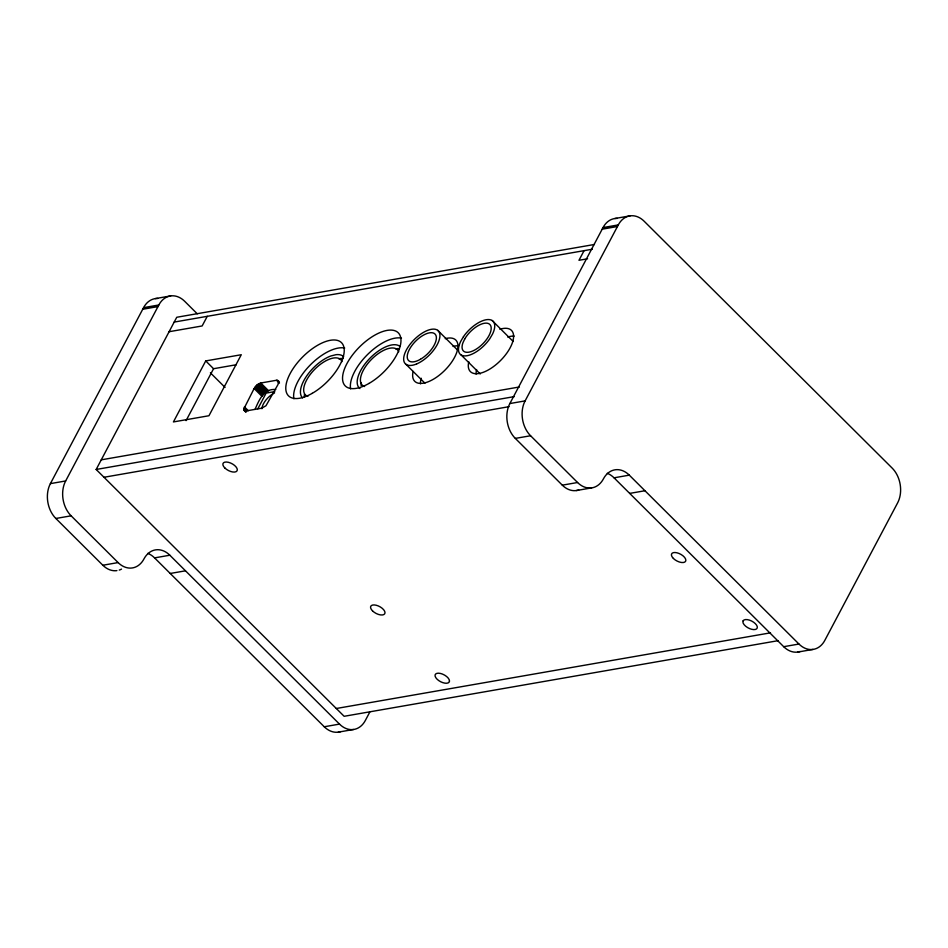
<?xml version="1.0" encoding="UTF-8"?>
<svg xmlns="http://www.w3.org/2000/svg" width="948" height="948" viewBox="0 0 948 948"><rect width="100%" height="100%" fill="white"/><g stroke="black" fill="none" stroke-linecap="round" stroke-linejoin="round"><path stroke-width="1.42" d="M243.707 409.157L254.123 388.538L257.133 384.924L260.795 383.004L276.496 380.267L278.487 380.823L278.084 384.367L265.985 405.744L261.707 408.209L246.006 410.946C243.269 411.622 243.008 406.965 245.662 411.1M116.912 570.625A24.956 18.462 80.1 0 1 102.846 565.245L55.861 518.473A24.956 18.462 80.1 0 1 50.398 483.622L143.575 307.65A24.956 18.462 80.1 0 1 157.795 298.466M369.767 712.126L365.371 720.421A24.956 18.462 80.1 0 1 339.502 724.106L169.834 555.22A24.956 18.462 80.1 0 0 143.978 558.905A24.956 18.462 80.1 0 1 118.109 562.579L71.124 515.819A24.956 18.462 80.1 0 1 65.661 480.956L158.837 304.983A24.956 18.462 80.1 0 1 184.694 301.31L197.255 313.812M778.332 640.635L344.136 716.297L96.163 469.473L176.743 317.272L594.42 244.477M207.257 316.324L202.149 325.958L169.1 331.717M205.728 360.915L173.425 421.931L208.963 415.734L241.266 354.73L205.728 360.915L213.561 368.713L236.301 364.743M186.069 420.639L213.561 368.713M255.024 409.406C258.863 400.637 263.698 388.17 275.773 389.557M257.832 408.778L266.139 393.088L274.802 391.595M584.075 250.651L578.979 260.285L587.594 258.792M578.73 489.998A24.956 18.462 80.1 0 1 562.306 485.163L515.321 438.403A24.956 18.462 80.1 0 1 509.858 403.552L603.035 227.579A24.956 18.462 80.1 0 1 617.255 218.396M798.963 644.036L629.294 475.149A24.956 18.462 80.1 0 0 603.438 478.835A24.956 18.462 80.1 0 1 577.569 482.508L530.584 435.748A24.956 18.462 80.1 0 1 525.121 400.886L618.297 224.913A24.956 18.462 80.1 0 1 644.154 221.239L892.139 468.063A24.956 18.462 80.1 0 1 897.602 502.914L824.831 640.35A24.956 18.462 80.1 0 1 798.963 644.036L783.7 646.69L614.031 477.816A24.956 18.462 80.1 0 0 607.265 473.313M338.839 358.865L340.024 358.569A29.104 13.521 -45.1 0 1 343.046 358.557M155.377 298.584L170.64 295.93M614.837 218.514L630.1 215.86M143.575 307.65L158.837 304.983M603.035 227.579L618.297 224.913M142.721 309.249L157.984 306.595M602.181 229.179L617.444 226.525M174.195 322.083L592.334 249.217M101.258 459.839L519.421 386.974M96.163 469.473L514.326 396.608M50.398 483.622L65.661 480.956M509.858 403.552L525.121 400.886M103.984 477.271L509.04 406.68M55.861 518.473L71.124 515.819M515.321 438.403L530.584 435.748M102.846 565.245L118.109 562.579M562.306 485.163L577.569 482.508M147.805 553.383A24.956 18.462 80.1 0 1 154.571 557.886L169.834 555.22M614.031 477.816L629.294 475.149M576.372 490.543L591.635 487.888M170.237 573.469L185.5 570.815M629.697 493.398L644.96 490.744M336.303 708.5L770.499 632.837M154.571 557.886L324.252 726.76L339.502 724.106M338.306 732.14L353.568 729.486M797.766 652.07L813.029 649.416M492.095 320.483L513.188 341.47M437.763 330.366L457.848 350.357M461.143 354.979L480.233 373.974M405.851 364.198L424.929 383.193M277.48 380.243L279.447 382.198M276.496 380.267L279.435 383.193M260.795 383.004L268.628 390.801M259.645 383.359L267.478 391.145M259.029 383.644L266.85 391.441M258.389 384.011L266.222 391.808M257.761 384.438L265.594 392.235M257.133 384.924L264.966 392.721M256.529 385.457L264.35 393.254M255.948 386.037L263.781 393.835M255.403 386.642L263.236 394.439M254.917 387.27L262.75 395.067M254.123 388.538L261.944 396.335M210.409 372.848L225.067 387.424M244.43 406.846L248.34 410.745M243.909 408.067L246.847 410.994M243.766 408.635L245.722 410.579M243.731 409.631L245.686 411.574M243.837 410.034L245.982 412.333M261.921 408.742A13.509 6.292 -45.1 0 1 274.576 392.91M307.851 396.394A24.956 11.589 -45.1 0 1 314.629 369.388A24.956 11.589 -45.1 0 1 341.991 361.65M359.885 388.561A29.104 13.521 -45.1 0 1 369.092 359.091A29.104 13.521 -45.1 0 1 399.783 346.269M364.601 386.511A24.956 11.589 -45.1 0 1 371.379 359.493A24.956 11.589 -45.1 0 1 398.729 351.755M302.542 397.923A29.104 13.521 -45.1 0 1 306.394 376.368A29.104 13.521 -45.1 0 1 330.864 355.974L336.102 354.671A29.104 13.521 -45.1 0 1 343.638 356.685M304.426 397.319A29.104 13.521 -45.1 0 1 304.438 394.285M361.105 385.469A29.104 13.521 -45.1 0 1 361.378 383.028M395.648 348.84A29.104 13.521 -45.1 0 1 399.191 348.615M350.618 388.893A37.529 17.431 -45.1 0 1 367.421 354.659A37.529 17.431 -45.1 0 1 401.478 338.163M420.474 383.786A29.104 13.521 -45.1 0 1 421.22 378.24M453.073 346.458A29.104 13.521 -45.1 0 1 458.559 345.795M445.24 338.661A29.104 13.521 -45.1 0 1 456.391 353.379A29.104 13.521 -45.1 0 1 428.78 381.546A29.104 13.521 -45.1 0 1 413.127 371.438M476.121 374.081A29.104 13.521 -45.1 0 1 476.607 369.542M507.713 337.061A29.104 13.521 -45.1 0 1 514.195 336.102M499.88 329.264A29.104 13.521 -45.1 0 1 512.299 342.975A29.104 13.521 -45.1 0 1 484.784 371.699A29.104 13.521 -45.1 0 1 468.774 361.745M293.88 398.788A37.529 17.431 -45.1 0 1 310.683 364.553A37.529 17.431 -45.1 0 1 344.728 348.058M340.664 731.595A24.956 18.462 80.1 0 1 324.252 726.76M121.51 569.108A24.956 18.462 80.1 0 1 119.27 570.068M800.124 651.513A24.956 18.462 80.1 0 1 783.7 646.69M449.482 681.079L449.186 682.05A7.916 3.851 27.9 0 1 437.004 679.135A7.916 3.851 27.9 0 1 440.571 673.483L442.443 674.075A7.916 3.851 27.9 0 1 449.482 681.079M743.173 620.75L742.876 621.722A7.916 3.851 27.9 0 0 749.904 628.725L751.788 629.318A7.916 3.851 27.9 0 0 755.355 623.665A7.916 3.851 27.9 0 0 743.173 620.75M464.686 339.052L462.932 342.773A18.711 8.686 -45.1 0 0 477.887 348.023A18.711 8.686 -45.1 0 0 489.239 323.979A18.711 8.686 -45.1 0 0 464.686 339.052M463.489 336.647L460.704 341.375A23.285 10.807 -45.1 0 0 465.942 355.867A23.285 10.807 -45.1 0 0 489.749 338.815L492.533 334.075A23.285 10.807 -45.1 0 0 487.308 319.594A23.285 10.807 -45.1 0 0 463.489 336.647M224.842 467.968A7.916 3.851 27.9 0 0 237.012 470.883A7.916 3.851 27.9 0 0 228.409 462.304A7.916 3.851 27.9 0 0 224.842 467.968M372.528 610.879A7.916 3.851 27.9 0 0 384.71 613.794A7.916 3.851 27.9 0 0 376.095 605.215A7.916 3.851 27.9 0 0 372.528 610.879M673.388 558.443A7.916 3.851 27.9 0 0 685.558 561.358A7.916 3.851 27.9 0 0 676.955 552.791A7.916 3.851 27.9 0 0 673.388 558.443M368.973 383.442A37.529 17.431 -45.1 0 0 398.314 332.855A37.529 17.431 -45.1 0 0 347.94 361.792A37.529 17.431 -45.1 0 0 368.973 383.442M312.236 393.337A37.529 17.431 -45.1 0 0 341.576 342.749A37.529 17.431 -45.1 0 0 291.19 371.687A37.529 17.431 -45.1 0 0 312.236 393.337M416.599 363.961A23.285 10.807 -45.1 0 0 439.445 332.665A23.285 10.807 -45.1 0 0 409.37 345.226A23.285 10.807 -45.1 0 0 416.599 363.961M420.45 359.28A18.711 8.686 -45.1 0 0 435.049 334.063A18.711 8.686 -45.1 0 0 409.927 348.509A18.711 8.686 -45.1 0 0 420.45 359.28"/></g></svg>
